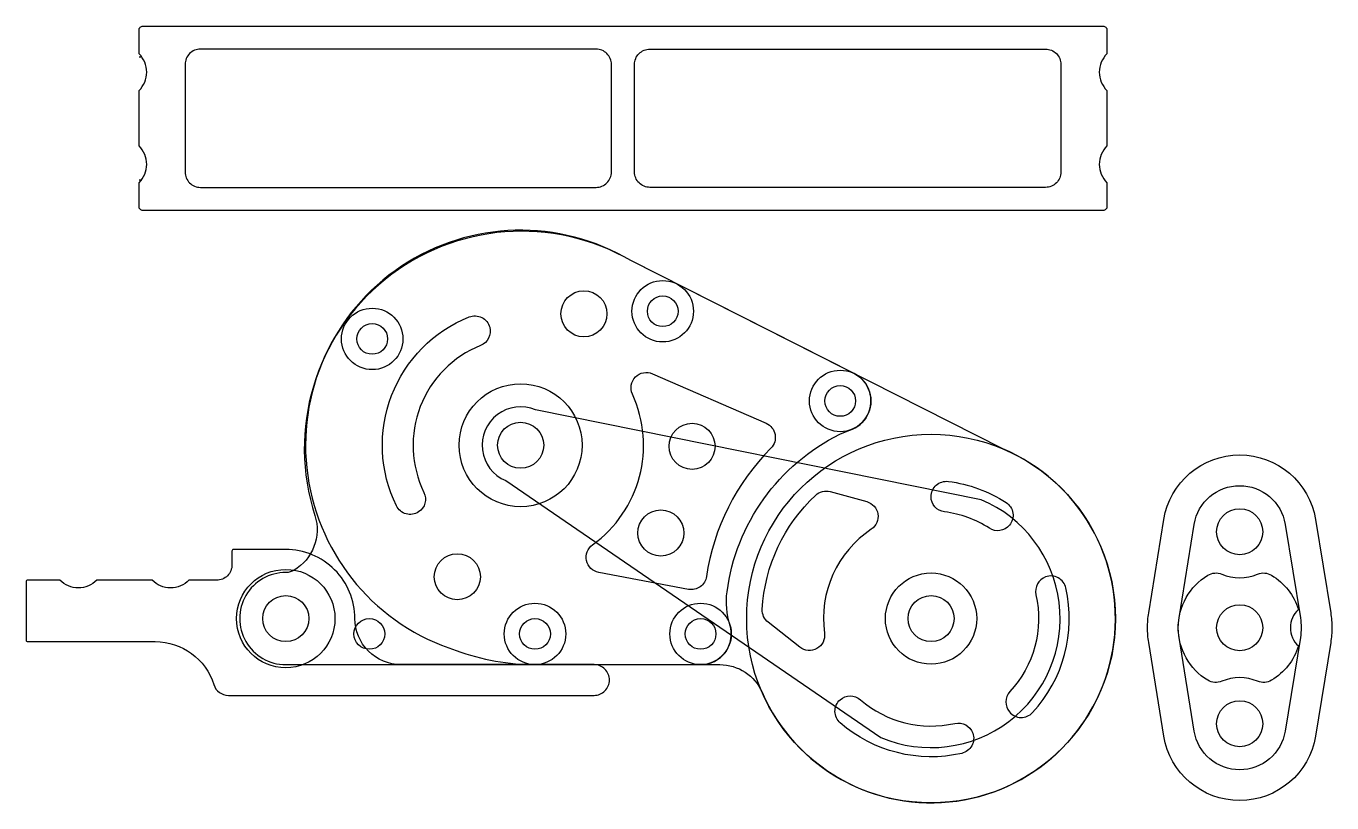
# Model space of a CAD drawing. Header units: inches. Extents: x -5.3 to 79.7, y -0.2 to 50.4.
import ezdxf

# ---------------------------------------------------------------- set-up
doc = ezdxf.new("R2010")
doc.units = ezdxf.units.IN
doc.header["$MEASUREMENT"] = 0
for name, color, linetype in [('カバー板', 3, 'Continuous'), ('ホイール', 3, 'Continuous'), ('板', 4, 'Continuous')]:
    doc.layers.add(name, color=color, linetype=linetype)

msp = doc.modelspace()

# ---------------------------------------------------------------- linework, layer by layer
for points in [[(25.878, 20.828), (50.296, 4.108, 1), (56.834, 19.583), (27.824, 25.434, 1)], [(79.653, 11.25, -0.040194), (79.576, 10.29), (78.589, 4.2, -0.850963), (68.717, 4.2), (67.73, 10.29, -0.040194), (67.653, 11.25, -0.040194), (67.73, 12.21), (68.717, 18.3, -0.850963), (78.589, 18.3), (79.576, 12.21, -0.040194)], [(76.614, 4.52, -0.850963), (70.692, 4.52), (69.705, 10.61, -0.080519), (69.705, 11.89), (70.692, 17.98, -0.850963), (76.614, 17.98), (77.602, 11.89, -0.080519), (77.602, 10.61)], [(74.82, 7.764, 0.202457), (72.486, 7.764, -0.240682), (71.579, 7.83, -0.563008), (71.579, 14.67, -0.240682), (72.486, 14.736, 0.202457), (74.82, 14.736, -0.240682), (75.728, 14.67, -0.18311), (77.473, 12.436, 0.438292), (77.473, 10.064, -0.18311), (75.728, 7.83, -0.240682)]]:
    msp.add_lwpolyline(points, format="xyb", close=True)
for centre in [(26.851, 23.131), (73.653, 17.5), (53.565, 11.846), (73.653, 11.25), (73.653, 5)]:
    msp.add_circle(centre, 1.5)
at = {"layer": 'カバー板'}
msp.add_lwpolyline([(48.278, 24.115, 0.194551), (49.422, 25.085), (49.435, 25.112, 0.414214), (48.554, 27.8), (34.018, 35.157, 1.123647), (22.65, 9.776, 0.088752), (27.851, 8.846), (38.565, 8.846, 0.506151), (40.474, 11.443, -0.108898), (40.288, 13.588, -0.25035), (47.631, 23.85, -0.035013)], format="xyb", close=True, dxfattribs=at)
msp.add_lwpolyline([(31.632, 6.846, 0.414214), (32.632, 7.846), (32.632, 7.846, 0.414214), (31.632, 8.846), (19.065, 8.846, -0.414214), (16.065, 11.846, 0.414214), (11.565, 16.346), (8.165, 16.346, 0.414214), (8.065, 16.246), (8.065, 15.346, -0.414214), (7.065, 14.346), (5.265, 14.346, -0.416667), (2.865, 14.346), (-0.735, 14.346, -0.416667), (-3.135, 14.346), (-5.235, 14.346, 0.414214), (-5.335, 14.246), (-5.335, 10.446, 0.414214), (-5.235, 10.346), (3.065, 10.346, -0.327538), (6.881, 7.546, 0.327538), (7.835, 6.846), (31.632, 6.846)], format="xyb", dxfattribs=at)
for centre, radius in [((38.01, 23.062), 1.5), ((35.976, 17.417), 1.5), ((11.565, 11.846), 3.2)]:
    msp.add_circle(centre, radius, dxfattribs=at)
at = {"layer": 'ホイール'}
for radius in [12, 1.5]:
    msp.add_circle((53.565, 11.846), radius, dxfattribs=at)
at = {"layer": '板'}
for p, q in [((2.014, 48.421), (2.187, 48.421)), ((2.014, 40.421), (2.187, 40.421))]:
    msp.add_line(p, q, dxfattribs=at)
for points in [[(65.014, 50.171), (65.014, 48.621, 0.416667), (65.014, 46.221), (65.014, 42.621, 0.416667), (65.014, 40.221), (65.014, 38.671, -0.414214), (64.764, 38.421), (2.264, 38.421, -0.414214), (2.014, 38.671), (2.014, 40.221, 0.416667), (2.014, 42.621), (2.014, 46.221, 0.416667), (2.014, 48.621), (2.014, 50.171, -0.414214), (2.264, 50.421), (64.764, 50.421, -0.414214)], [(31.764, 48.921), (6.014, 48.921, 0.414214), (5.014, 47.921), (5.014, 40.921, 0.414214), (6.014, 39.921), (31.764, 39.921, 0.414214), (32.764, 40.921), (32.764, 47.921, 0.414214)], [(35.264, 48.921), (61.014, 48.921, -0.414214), (62.014, 47.921), (62.014, 40.921, -0.414214), (61.014, 39.921), (35.264, 39.921, -0.414214), (34.264, 40.921), (34.264, 47.921, -0.414214)], [(11.58, 14.846, 1.002488), (11.565, 8.846), (25.447, 8.846), (39.818, 8.846, -0.298217), (42.567, 7.046, 1.475889), (58.235, 22.9), (34.018, 35.157, 0.687606), (13.461, 18.558, -0.348759), (12.094, 14.985, -0.135661)], [(24.841, 30.809, -0.377964), (24.246, 29.628, 0.435548), (20.559, 20.063, -0.377964), (20.208, 18.788), (20.208, 18.788, -0.451416), (18.762, 19.186, -0.435548), (23.501, 31.484, -0.451416)], [(35.435, 27.792), (42.83, 24.565, -0.527386), (43.139, 22.943, 0.159862), (38.946, 14.584, -0.425725), (37.771, 13.748), (31.935, 14.853, -0.658384), (31.536, 16.646, 0.357765), (34.126, 26.459, -0.688322)], [(53.565, 19.783), (53.565, 19.783, -0.451416), (54.69, 20.775, -0.112338), (58.443, 19.409, -0.451416), (58.667, 17.926), (58.667, 17.926, -0.377964), (57.359, 17.728, 0.112338), (54.44, 18.791, -0.377964)], [(47.003, 20.116), (49.384, 19.46, -0.642222), (49.675, 17.665, 0.286928), (46.63, 10.895, -0.675781), (45.018, 9.975), (42.959, 11.607, -0.243457), (42.582, 12.445, -0.193529), (46.055, 19.882, -0.260746)], [(58.667, 5.765), (58.667, 5.765, 0.451416), (60.167, 5.728, 0.247653), (62.341, 13.842, 0.451416), (61.024, 14.56), (61.024, 14.56, 0.377964), (60.391, 13.399, -0.247653), (58.7, 7.088, 0.377964)], [(56.28, 4.387), (56.28, 4.387, -0.451416), (55.562, 3.07, -0.239425), (47.656, 5.057, -0.451416), (47.646, 6.557), (47.646, 6.557, -0.377964), (48.969, 6.566, 0.239425), (55.118, 5.02, -0.377964)]]:
    msp.add_lwpolyline(points, format="xyb", close=True, dxfattribs=at)
for centre, radius in [((30.972, 31.691), 1.5), ((36.1, 31.855), 2), ((36.1, 31.855), 1), ((17.191, 30.053), 2), ((17.191, 30.053), 1), ((47.651, 26.015), 2), ((26.851, 23.131), 4), ((47.651, 26.015), 1), ((22.73, 14.571), 1.5), ((53.565, 11.846), 2.97), ((11.565, 11.846), 1.5), ((27.786, 10.846), 2), ((38.565, 10.846), 2), ((17.006, 10.846), 1), ((27.786, 10.846), 1), ((38.565, 10.846), 1)]:
    msp.add_circle(centre, radius, dxfattribs=at)

doc.saveas('drawing.dxf')
